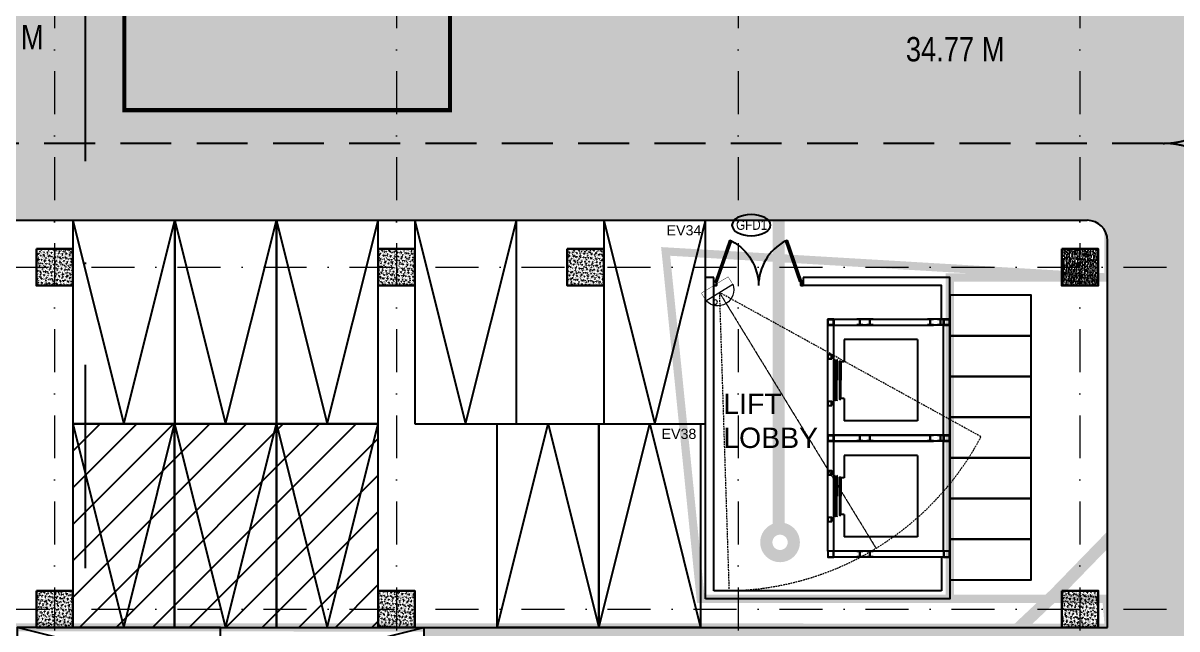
# Model space of a CAD drawing. Header units: millimetres. Extents: x 2509692 to 6766201, y 361130 to 898117.
# Drawn here: x 2576935 to 2605293, y 795106 to 809992 of the extents above; entities that cross this region are included whole.
import ezdxf
from ezdxf.enums import TextEntityAlignment as Align

# ---------------------------------------------------------------- set-up
doc = ezdxf.new("R2010")
doc.units = ezdxf.units.MM
doc.header["$LTSCALE"] = 100
for name, pattern in [('( Hidden )', [0.375, 0.25, -0.125]), ('01.MAIN DRAWING_NW$0$(X-REF)S12-200-HIDDEN', [0.375, 0.25, -0.125]), ('01.NW_MACHINES$0$DASHED', [0.75, 0.5, -0.25]), ('AUDIT_I_191030115539-19', [0]), ('CONTINOUS', [0]), ('DASHDOT', [1, 0.5, -0.25, 0, -0.25]), ('DD Cargo Road$0$X-DIAL-Phase 3A-Master Airfield Layout_South & ECT$0$DASHDOT2', [12.7, 6.35, -3.175, 0, -3.175]), ('HIDDEN', [0.375, 0.25, -0.125]), ('PAMIR A_GROUND FLOOR GRID$0$DGN Style 4', [21.138408, 10.562602, -5.281301, 0.013203, -5.281301])]:
    doc.linetypes.add(name, pattern=pattern)
doc.layers.get('0').update_dxf_attribs({"color": 8})
doc.layers.get('Defpoints').update_dxf_attribs({"color": 8})
for name, color, linetype in [('2 WHEELER PARKING', 8, 'AUDIT_I_191030115539-19'), ('4 WHEELER', 8, 'Continuous'), ('4 wheeler jockey', 8, 'Continuous'), ('4 WHEELER-RefEdit0', 8, 'Continuous'), ('A-DRIVEWAY ARROWS', 8, 'AUDIT_I_191030115539-19'), ('A_COLUMNS @8.4 x 8.4 MT. GRID', 8, 'Continuous'), ('A_DOORS', 8, 'Continuous'), ('A_EV', 8, 'AUDIT_I_191030115539-19'), ('A_GLASS EDGE', 8, 'Continuous'), ('A_STAIRCASE DIM', 8, 'Continuous'), ('A_TEXT', 8, 'Continuous'), ('A_Travel length', 8, 'Continuous'), ('A_wall', 8, 'Continuous'), ('CAR', 8, 'Continuous'), ('D-TEXT', 8, 'Continuous'), ('DRIVEWAY', 8, 'HIDDEN'), ('DW-NO', 8, 'Continuous'), ('ELE -0.18', 8, 'Continuous'), ('EV PARKING', 8, 'Continuous'), ('GLASS EDGE', 8, 'Continuous'), ('PAMIR A_GROUND FLOOR GRID$0$Columns 8.4 x 8.4 MT. GRID', 8, 'Continuous'), ('post', 8, 'Continuous'), ('SECTION LINES', 8, 'Continuous')]:
    doc.layers.add(name, color=color, linetype=linetype)
for name, color, linetype, lineweight in [('A-WALL', 8, 'Continuous', 30), ('AC-ZONING LINE', 8, 'Continuous', 15), ('CAMERA', 5, 'Continuous', 20), ('CAMERA RANGE', 2, '01.MAIN DRAWING_NW$0$(X-REF)S12-200-HIDDEN', 20), ('GLASS 1', 8, 'Continuous', 25), ('HACTH', 8, 'Continuous', 5), ('mark', 8, 'Continuous', 13), ('PAMIR A_GROUND FLOOR GRID$0$A_GRID 8.4 x 8.4 MT.', 8, 'PAMIR A_GROUND FLOOR GRID$0$DGN Style 4', 0)]:
    doc.layers.add(name, color=color, linetype=linetype, lineweight=lineweight)
doc.styles.add('300', font='GOTHIC.TTF', dxfattribs={"width": 0.8, "height": 600})
doc.styles.add('ARIAL', font='arial.ttf')
doc.styles.add('DIM_200', font='swissc.ttf', dxfattribs={"height": 400})
doc.styles.add('SIMPLEX', font='')
doc.styles.get('SIMPLEX').set_extended_font_data('Humanst521 BT')
pattern_1 = [(0, (-3035710.2255, -862793.3746), (0, 6.985), [5.08, -1.905]), (90, (-3035710.2255, -862793.3746), (-6.985, 4e-16), [5.08, -1.905])]

# ---------------------------------------------------------------- blocks, each defined once
blk = doc.blocks.new('ghkhgk')
at = {"layer": 'A-DRIVEWAY ARROWS', "linetype": '( Hidden )', "lineweight": -2, "ltscale": 50}
blk.add_line((3605453, 1755714), (3559463, 1755714), dxfattribs=at)
for centre, start, end in [((3605453, 1757714), 270, 0), ((3605453, 1753714), 0, 90)]:
    blk.add_arc(centre, 2000, start, end, dxfattribs=at)
blk = doc.blocks.new('qdfesw')
at = {"layer": '4 wheeler jockey', "linetype": 'ByBlock', "lineweight": -2, "ltscale": 0.5}
blk.add_lwpolyline([(2705606, 1306842), (2708106, 1306842), (2708106, 1311842), (2705606, 1311842)], close=True, dxfattribs=at)
blk.add_lwpolyline([(2705606, 1311842), (2706856, 1306842), (2708106, 1311842)], dxfattribs=at)
blk = doc.blocks.new('JOCKEY PARK')
at = {"layer": 'A_STAIRCASE DIM', "transparency": 33554687}
h = blk.add_hatch(dxfattribs=at)
h.set_pattern_fill('ANSI31', color=8, scale=200)
h.set_pattern_definition([(45, (1000500, -500), (-449.0128, 449.0128), [])])
h.paths.add_polyline_path([(3526745, 803042), (3531888, 803042), (3531888, 787065), (3526745, 787065)])
h.paths.add_polyline_path([(3526888, 786165), (3531888, 786165), (3531888, 776165), (3526888, 776165)])
h.paths.add_polyline_path([(3526888, 775165), (3531883, 775165), (3531883, 755865), (3526888, 755865)])
h.paths.add_polyline_path([(3526888, 741565), (3531888, 741565), (3531888, 730665), (3526888, 730665)])
h.paths.add_polyline_path([(3526888, 724765), (3531888, 724765), (3531888, 702965), (3526888, 702965)])
h.paths.add_polyline_path([(3526888, 697065), (3531888, 697065), (3531888, 692065), (3526888, 692065)])
h.paths.add_polyline_path([(3565488, 766765), (3570488, 766765), (3570488, 759265), (3565488, 759265)])
h.paths.add_polyline_path([(3594211, 766765), (3599211, 766765), (3599211, 759265), (3594211, 759265)])
h.paths.add_polyline_path([(3632688, 811365), (3637688, 811365), (3637688, 750865), (3632688, 750865)])
h.paths.add_polyline_path([(3603738, 707470), (3619638, 707470), (3619638, 702470), (3603738, 702470)])
h.paths.add_polyline_path([(3632688, 739065), (3637688, 739065), (3637688, 700465), (3632688, 700465)])
h.paths.add_polyline_path([(3578660, 799643), (3586160, 799643), (3586160, 794643), (3578660, 794643)])
h.paths.add_polyline_path([(3565260, 803043), (3570260, 803043), (3570260, 795543), (3565260, 795543)])
h.paths.add_polyline_path([(3615888, 820665), (3615888, 821075)])
h.paths.add_polyline_path([(3561860, 863093), (3577760, 863093), (3577760, 858093), (3561860, 858093)])
h.paths.add_polyline_path([(3589560, 863093), (3594560, 863093), (3594560, 858093), (3589560, 858093)])
h.paths.add_polyline_path([(3595460, 863093), (3602960, 863093), (3602960, 858093), (3595460, 858093)])
h.paths.add_polyline_path([(3620538, 863093), (3636438, 863093), (3636438, 858093), (3620538, 858093)])
at = {"layer": '4 wheeler jockey'}
for p in [(873054, -512198), (875554, -512198), (878054, -512198)]:
    blk.add_blockref('qdfesw', p, dxfattribs=at)
blk = doc.blocks.new('A$C7f0d5cc6')
at = {"layer": 'SECTION LINES', "linetype": 'DASHDOT', "ltscale": 100}
blk.add_line((58626, -194099), (58626, -3807), dxfattribs=at)
blk = doc.blocks.new('PAMIR A_GROUND FLOOR GRID')
at = {"layer": 'PAMIR A_GROUND FLOOR GRID$0$A_GRID 8.4 x 8.4 MT.'}
for p, q in [((2577710.2, 882793.4), (2577710.2, 680593.4)), ((2586110.2, 882793.4), (2586110.2, 680593.4)), ((2594510.2, 882793.4), (2594510.2, 680593.4)), ((2602910.2, 882793.4), (2602910.2, 680593.4)), ((2515201.8, 803993.4), (2648618.7, 803993.4)), ((2515201.8, 795593.4), (2648618.7, 795593.4))]:
    blk.add_line(p, q, dxfattribs=at)
blk = doc.blocks.new('A$C5d815a77')
at = {"layer": 'PAMIR A_GROUND FLOOR GRID$0$A_GRID 8.4 x 8.4 MT.'}
blk.add_blockref('PAMIR A_GROUND FLOOR GRID', (0, 0), dxfattribs=at)
blk = doc.blocks.new('PAMIR A_GROUND FLOOR GRID$0$gfhjd')
at = {"layer": 'PAMIR A_GROUND FLOOR GRID$0$Columns 8.4 x 8.4 MT. GRID', "transparency": 33554505}
h = blk.add_hatch(dxfattribs=at)
h.set_pattern_fill('AR-CONC', color=8, scale=0.5)
h.set_pattern_definition([(50, (2668641.195, 1117441.09), (91.092334, -7.969543), [9.525, -104.775]), (355, (2668641.2, 1117441.09), (-17.62171, 95.52842), [7.62, -83.82029]), (100.451445, (2668648.79, 1117440.43), (73.470624, 87.558876), [8.095004, -89.04512]), (46.1842, (2668641.2, 1117466.49), (135.53952, -21.02116), [14.2875, -157.1625]), (96.63556, (2668652.49, 1117464.74), (118.70207, 123.71306), [12.14251, -133.5678]), (351.18415, (2668641.2, 1117466.49), (118.70207, 123.71306), [11.42998, -125.72987]), (21, (2668653.895, 1117460.14), (75.807196, -51.1326), [9.525, -104.775]), (326, (2668653.9, 1117460.14), (30.901014, 92.09398), [7.62, -83.82]), (71.451445, (2668660.21, 1117455.88), (106.70821, 40.961384), [8.095004, -89.04497]), (37.5, (2668641.195, 1117441.09), (1.544302, 42.2775194), [0, -82.804, 0, -85.09, 0, -84.1375]), (7.5, (2668641.195, 1117441.09), (33.409831, 50.090287), [0, -48.514, 0, -80.899, 0, -32.0675]), (327.5, (2668612.874, 1117441.09), (67.795298, -2.864372), [0, -31.75, 0, -99.06, 0, -131.445]), (317.5, (2668600.174, 1117441.09), (74.06459, 12.713246), [0, -41.275, 0, -65.786, 0, -93.345])])
h.paths.add_polyline_path([(2555360, 1057637), (2556260, 1057637), (2556260, 1056737), (2555361, 1056737)])
at = {"layer": 'PAMIR A_GROUND FLOOR GRID$0$Columns 8.4 x 8.4 MT. GRID', "lineweight": 30}
blk.add_lwpolyline([(2555361, 1057637), (2556260, 1057637), (2556260, 1056737), (2555361, 1056737)], close=True, dxfattribs=at)
blk = doc.blocks.new('GF COLUMNS')
at = {"layer": 'A_COLUMNS @8.4 x 8.4 MT. GRID'}
blk.add_blockref('PAMIR A_GROUND FLOOR GRID$0$gfhjd', (34950, -253194), dxfattribs=at)
blk = doc.blocks.new('A$C8c9960d7')
at = {"layer": 'A_wall'}
blk.add_blockref('GF COLUMNS', (0, 0), dxfattribs=at)
at = {"layer": 'PAMIR A_GROUND FLOOR GRID$0$Columns 8.4 x 8.4 MT. GRID'}
for p in [(21900, -253194), (30300, -253194), (47100, -253194), (21900, -261594), (30300, -261594), (47100, -261594)]:
    blk.add_blockref('PAMIR A_GROUND FLOOR GRID$0$gfhjd', p, dxfattribs=at)
blk = doc.blocks.new('tube')
at = {"layer": 'HACTH', "linetype": 'CONTINOUS'}
h = blk.add_hatch(dxfattribs=at)
h.set_pattern_fill('ANGLE', color=256, style=0)
h.set_pattern_definition([(0, (0, 0), (0, 6.985), [5.08, -1.905]), (90, (0, 0), (-6.985, 4e-16), [5.08, -1.905])])
h.paths.add_polyline_path([(6939175, 826207), (6939313, 826207), (6939313, 826345), (6939175, 826345)], flags=16)
h.paths.add_polyline_path([(6939169, 826201), (6939319, 826201), (6939319, 826351), (6939169, 826351)])
at = {"layer": 'post'}
for points in [[(6939169, 826201), (6939319, 826201), (6939319, 826351), (6939169, 826351)], [(6939175, 826207), (6939313, 826207), (6939313, 826345), (6939175, 826345)]]:
    blk.add_lwpolyline(points, close=True, dxfattribs=at)
blk = doc.blocks.new('A$C3f98619f')
at = {"layer": 'Defpoints', "linetype": 'ByBlock'}
for p in [(50272, -33057), (50282, -33057), (50282, -33057), (50282, -33057), (50282, -33057), (50282, -33061), (51182, -33057), (51182, -33057), (51182, -33057), (51182, -33057), (51182, -33061), (51192, -33057), (51757, -33100)]:
    blk.add_point(p, dxfattribs=at)
at = {"layer": 'ELE -0.18'}
for p, q in [((49232, -33075), (49232, -35525)), ((49232, -33075), (49232, -35525)), ((52082, -32925), (49307, -32925)), ((52082, -33075), (49307, -33075)), ((49382, -33075), (49382, -35525)), ((52082, -35774), (52082, -33075)), ((52232, -35775), (52232, -32925)), ((49382, -33225), (49382, -35525)), ((52082, -35775), (49382, -35775)), ((52082, -35925), (49382, -35925))]:
    blk.add_line(p, q, dxfattribs=at)
at = {"layer": 'GLASS 1'}
for p, q in [((50730, -33112), (50232, -33112)), ((50232, -33152), (50730, -33152)), ((50730, -33112), (50730, -33152)), ((50732, -33134), (50732, -33111)), ((50732, -33134), (50732, -33111)), ((50733, -33112), (51232, -33112)), ((50733, -33112), (50733, -33152)), ((51232, -33152), (50733, -33152)), ((49732, -33330), (50282, -33330)), ((49732, -35130), (49732, -33330)), ((50267, -33250), (50282, -33250)), ((50282, -33330), (50282, -33250)), ((51182, -33330), (51182, -33250)), ((51197, -33250), (51182, -33250)), ((51182, -33330), (51732, -33330)), ((51732, -35130), (51732, -33330)), ((49732, -35130), (51732, -35130))]:
    blk.add_line(p, q, dxfattribs=at)
for points in [[(50265, -33245), (50731, -33245), (50731, -33213), (50265, -33213)], [(51199, -33245), (50733, -33245), (50733, -33213), (51199, -33213)]]:
    blk.add_lwpolyline(points, close=True, dxfattribs=at)
for centre, start, end in [((50232, -33117), 90, 180), ((50232, -33147), 180, 270), ((51232, -33117), 0, 90), ((51232, -33147), 270, 0)]:
    blk.add_arc(centre, 5, start, end, dxfattribs=at)
at = {"layer": 'post'}
for p, q in [((49232, -33790), (49232, -33640)), ((49242, -33640), (49232, -33640)), ((49242, -33712), (49242, -33640)), ((49372, -33712), (49242, -33712)), ((49242, -33790), (49242, -33719)), ((49372, -33719), (49242, -33719)), ((49372, -33712), (49372, -33640)), ((49382, -33640), (49372, -33640)), ((49372, -33790), (49372, -33719)), ((49382, -33790), (49382, -33640)), ((52082, -33790), (52082, -33640)), ((52092, -33640), (52082, -33640)), ((52092, -33712), (52092, -33640)), ((52222, -33712), (52092, -33712)), ((52092, -33790), (52092, -33719)), ((52222, -33719), (52092, -33719)), ((52222, -33712), (52222, -33640)), ((52232, -33640), (52222, -33640)), ((52222, -33790), (52222, -33719)), ((52232, -33790), (52232, -33640)), ((49242, -33790), (49232, -33790)), ((49232, -33890), (49232, -33790)), ((49232, -34040), (49232, -33890)), ((49242, -33890), (49232, -33890)), ((49242, -33962), (49242, -33890)), ((49372, -33962), (49242, -33962)), ((49242, -34040), (49242, -33969)), ((49372, -33969), (49242, -33969)), ((49372, -33790), (49382, -33790)), ((49372, -33962), (49372, -33890)), ((49382, -33890), (49372, -33890)), ((49372, -34040), (49372, -33969)), ((49382, -33890), (49382, -33790)), ((49382, -34040), (49382, -33890)), ((52092, -33790), (52082, -33790)), ((52082, -33890), (52082, -33790)), ((52082, -34040), (52082, -33890)), ((52092, -33890), (52082, -33890)), ((52092, -33962), (52092, -33890)), ((52222, -33962), (52092, -33962)), ((52092, -34040), (52092, -33969)), ((52222, -33969), (52092, -33969)), ((52222, -33790), (52232, -33790)), ((52222, -33962), (52222, -33890)), ((52232, -33890), (52222, -33890)), ((52222, -34040), (52222, -33969)), ((52232, -33890), (52232, -33790)), ((52232, -34040), (52232, -33890)), ((49242, -34040), (49232, -34040)), ((49372, -34040), (49382, -34040)), ((52092, -34040), (52082, -34040)), ((52222, -34040), (52232, -34040)), ((49232, -35525), (49232, -35375)), ((49242, -35375), (49232, -35375)), ((49232, -35525), (49232, -35425)), ((49242, -35447), (49242, -35375)), ((49372, -35447), (49242, -35447)), ((49372, -35447), (49372, -35375)), ((49382, -35375), (49372, -35375)), ((49382, -35525), (49382, -35375)), ((49382, -35525), (49382, -35425)), ((49232, -35525), (49242, -35525)), ((49232, -35625), (49232, -35525)), ((49232, -35775), (49232, -35625)), ((49242, -35625), (49232, -35625)), ((49242, -35625), (49232, -35625)), ((49242, -35525), (49242, -35454)), ((49372, -35454), (49242, -35454)), ((49242, -35697), (49242, -35625)), ((49372, -35697), (49242, -35697)), ((49242, -35775), (49242, -35704)), ((49372, -35704), (49242, -35704)), ((49372, -35525), (49372, -35454)), ((49372, -35525), (49382, -35525)), ((49372, -35697), (49372, -35625)), ((49382, -35625), (49372, -35625)), ((49372, -35625), (49382, -35625)), ((49372, -35775), (49372, -35704)), ((49382, -35625), (49382, -35525)), ((49382, -35775), (49382, -35625)), ((49242, -35775), (49232, -35775)), ((49372, -35775), (49382, -35775))]:
    blk.add_line(p, q, dxfattribs=at)
at = {"layer": 'GLASS 1', "xscale": -1}
blk.add_blockref('tube', (6988551, -859276), dxfattribs=at)
at = {"layer": 'GLASS 1', "extrusion": (0, 0, -1), "xscale": -1, "zscale": -1}
blk.add_blockref('tube', (6889937, -859276), dxfattribs=at)
at = {"layer": 'mark', "linetype": 'CONTINOUS', "xscale": -0.6666666666655394, "yscale": 0.6666666666655394, "zscale": 0.6666666666655394}
for p in [(4676319, -583826), (4677469, -583826)]:
    blk.add_blockref('tube', p, dxfattribs=at)
at = {"layer": 'mark', "linetype": 'CONTINOUS', "xscale": -1}
for p in [(6991400, -859276), (6988551, -862126), (6991400, -862126)]:
    blk.add_blockref('tube', p, dxfattribs=at)
at = {"layer": 'mark', "linetype": 'CONTINOUS', "extrusion": (0, 0, -1), "xscale": -1, "zscale": -1}
blk.add_blockref('tube', (6889937, -862126), dxfattribs=at)
blk = doc.blocks.new('A$C3b6849e9')
at = {"layer": 'A-WALL', "xscale": -1, "rotation": 90}
for p in [(31775, -10843), (31775, -13693)]:
    blk.add_blockref('A$C3f98619f', p, dxfattribs=at)
blk = doc.blocks.new('TAG_200')
at = {"layer": 'D-TEXT'}
blk.add_ellipse((-45, 350), major_axis=(-756, 0), ratio=0.550599, dxfattribs=at)
at = {"layer": 'D-TEXT', "style": 'DIM_200'}
blk.add_attdef('DW', text='', height=400, dxfattribs=at).set_placement((433, 366), align=Align.MIDDLE_CENTER)
blk = doc.blocks.new('fghjfghd')
at = {"layer": 'A_DOORS', "linetype": 'ByBlock', "ltscale": 0.03, "elevation": 0}
for points in [[(197276, 213393), (197276, 213280), (197327, 213280), (197327, 213317), (197339, 213317), (197339, 213393), (197276, 213393), (197339, 213393), (197339, 213317), (197327, 213317), (197327, 213280), (197362, 213292), (197709, 212298), (197674, 212286), (197327, 213280), (197674, 212286), (197718, 212302, 0.277757), (198376, 213393, -0.027092)], [(199476, 213393), (199476, 213280), (199426, 213280), (199426, 213317), (199413, 213317), (199413, 213393), (199476, 213393), (199413, 213393), (199413, 213317), (199426, 213317), (199426, 213280), (199390, 213292), (199043, 212298), (199079, 212286), (199426, 213280), (199079, 212286), (199034, 212302, -0.277757), (198376, 213393, 0.027092)]]:
    blk.add_lwpolyline(points, format="xyb", dxfattribs=at)
blk = doc.blocks.new('A$Cf8417816')
at = {"layer": 'A_GLASS EDGE'}
for p, q in [((-9200, -8150), (-9200, -253)), ((-9000, -7950), (-9000, -253)), ((-3400, -7125), (-3400, -7950)), ((-3400, -7950), (-9000, -7950))]:
    blk.add_line(p, q, dxfattribs=at)
for points in [[(-9000, -253), (-9200, -253)], [(-3200, -1275), (-3200, -253), (-6800, -253)], [(-3400, -1275), (-3400, -453), (-6800, -453)], [(-3200, -7125), (-3200, -8150), (-9200, -8150)]]:
    blk.add_lwpolyline(points, dxfattribs=at)
at = {"layer": 'A_STAIRCASE DIM'}
blk.add_line((-6800, -253), (-6800, -453), dxfattribs=at)
at = {"layer": 'A_DOORS', "xscale": -1, "rotation": 180}
blk.add_blockref('fghjfghd', (-206276, 212940, 0), dxfattribs=at)
at = {"layer": 'A_wall'}
blk.add_blockref('A$C3b6849e9', (-70900, 58800), dxfattribs=at)
at = {"layer": 'DW-NO'}
ref = blk.add_blockref('TAG_200', (-8109, 815), dxfattribs=dict(at, xscale=-0.625, yscale=0.625, zscale=0.625))
ref.add_attrib('DW', 'GFD1', dxfattribs={"layer": 'D-TEXT', "height": 250, "style": 'DIM_200'}).set_placement((-8070, 1043), align=Align.MIDDLE_CENTER)
at = {"layer": 'A_TEXT', "insert": (-2218, -3108), "char_height": 500, "attachment_point": 3, "style": 'ARIAL'}
blk.add_mtext_dynamic_manual_height_columns('\\pxql;LIFT\\PLOBBY', width=6548.18, gutter_width=0, heights=[2599], dxfattribs=at)
blk = doc.blocks.new('CAR PARKING 2500X5000')
at = {"layer": '4 WHEELER-RefEdit0', "linetype": 'ByBlock', "lineweight": -2, "ltscale": 0.5}
blk.add_lwpolyline([(-2500, 0), (0, 0), (0, -5000), (-2500, -5000)], close=True, dxfattribs=at)
blk.add_lwpolyline([(-2500, -5000), (-1250, 0), (0, -5000)], dxfattribs=at)
blk = doc.blocks.new('2 WHEELER 1')
at = {"layer": '2 WHEELER PARKING', "linetype": 'ByBlock', "lineweight": -2, "ltscale": 0.5}
blk.add_lwpolyline([(-2000, 0), (0, 0), (0, -1000), (-2000, -1000)], close=True, dxfattribs=at)
blk = doc.blocks.new('SEG')
at = {"layer": 'DRIVEWAY', "linetype": 'Continuous'}
for p, q in [((3060260, 805145), (3103088, 805145)), ((3103588, 795143), (3103588, 804645)), ((3086788, 795143), (3086788, 767343)), ((3086788, 795143), (3103588, 795143))]:
    blk.add_line(p, q, dxfattribs=at)
blk.add_arc((3103088, 804645), 500, 0, 90, dxfattribs=at)
blk = doc.blocks.new('A$C29A2079D')
at = {"layer": 'HACTH', "true_color": 0xf7f2ee, "transparency": 33554602}
h = blk.add_hatch(dxfattribs=at)
h.set_pattern_fill('ANGLE')
h.set_pattern_definition(pattern_1)
edge = h.paths.add_edge_path()
edge.add_line((74678, -8850), (75151, -8850))
edge.add_line((75151, -8850), (75151, 5800))
edge.add_line((75151, 5800), (101366, 5800))
edge.add_arc((101366, 6300), 500, 270, 360)
edge.add_line((101866, 6300), (101866, 11000))
edge.add_arc((101366, 11000), 500, 0, 90)
edge.add_line((101366, 11500), (17750, 11500))
edge.add_arc((17750, 11000), 500, 90, 180)
edge.add_line((17250, 11000), (17250, -8850))
edge.add_line((17250, -8850), (14228, -8850))
edge.add_arc((14228, -9350), 500, 89.9998, 180)
edge.add_line((13728, -9350), (13728, -15850))
edge.add_arc((14228, -15850), 500, 180, 270)
edge.add_line((14228, -16350), (17478, -16350))
edge.add_line((17478, -16350), (17478, -50929))
edge.add_line((17478, -50929), (7978, -50929))
edge.add_arc((7978, -50429), 500, 180, 270, ccw=False)
edge.add_line((7478, -50429), (7478, -42325))
edge.add_arc((6978, -42325), 500, 0, 90.0003)
edge.add_line((6978, -41825), (3586, -41825))
edge.add_arc((3586, -42325), 500, 90.0003, 180.0017)
edge.add_line((3086, -42325), (3086, -59251))
edge.add_line((3086, -59251), (1175, -59251))
edge.add_arc((1175, -59751), 500, 90.0125, 179.9888)
edge.add_line((675, -59751), (667, -103029))
edge.add_spline(control_points=[(667, -103029), (702, -103334), (770, -103917), (1633, -104788), (2901, -104986), (3058, -105753), (3088, -105901)], knot_values=[0, 0, 0, 0, 894.923904, 1708.274926, 3539.028112, 3976.033279, 3976.033279, 3976.033279, 3976.033279], degree=3, periodic=0)
edge.add_line((3088, -105901), (3084, -120205))
edge.add_spline(control_points=[(3084, -119850), (3085, -120025), (3090, -120889), (1674, -121331), (753, -122299), (701, -122943), (677, -123229)], knot_values=[0, 0, 0, 0, 503.03039, 2487.793322, 3539.319114, 4374.600504, 4374.600504, 4374.600504, 4374.600504], degree=3, periodic=0)
edge.add_line((677, -123229), (677, -170200))
edge.add_arc((1177, -170200), 500, 180, 270)
edge.add_line((1177, -170700), (7478, -170700))
edge.add_line((7478, -170700), (90978, -170700))
edge.add_arc((90978, -170200), 500, 270, 360.0004)
edge.add_line((91478, -170200), (91477, -121044))
edge.add_line((91477, -121044), (84677, -121044))
edge.add_line((84677, -121044), (84677, -137450))
edge.add_line((84677, -137450), (74678, -137450))
edge.add_line((74678, -137450), (74678, -111850))
edge.add_arc((75178, -111850), 500, 90, 180, ccw=False)
edge.add_line((75178, -111350), (91478, -111350))
edge.add_line((91478, -111350), (91477, -50850))
edge.add_line((91477, -50850), (75178, -50850))
edge.add_arc((75178, -50350), 500, 180, 270, ccw=False)
edge.add_line((74678, -50350), (74678, -8850))
h.paths.add_polyline_path([(24751, -22800, -0.414213), (25251, -22300), (67150, -22300, -0.414214), (67650, -22800), (67650, -50850), (24751, -50850)], flags=16)
h.paths.add_polyline_path([(16978, -58350, -0.414214), (17478, -58850), (17478, -103350, -0.414213), (16978, -103850), (7978, -103850, -0.414214), (7478, -103350), (7478, -58850, -0.414214), (7978, -58350)], flags=16)
h.paths.add_polyline_path([(24550, -57648), (67378, -57648, -0.414214), (67878, -58148), (67878, -67650), (51077, -67650), (51077, -95450), (41077, -95450), (41077, -67650), (24050, -67650), (24050, -58148, -0.414213)], flags=16)
h.paths.add_polyline_path([(24278, -75150), (34278, -75150), (34278, -100850), (57877, -100850), (57877, -75150), (67878, -75150), (67878, -103850, -0.414214), (65878, -105850), (26278, -105850, -0.414214), (24278, -103850)], flags=16)
h.paths.add_polyline_path([(24751, -17250), (24751, -16350), (25178, -16350), (25178, -8850), (24751, -8850), (24751, 5800), (67650, 5800), (67650, -17250)], flags=16)
h.paths.add_polyline_path([(74677, -58850, -0.414214), (75177, -58350), (84677, -58350), (84678, -103850), (75177, -103850, -0.414214), (74677, -103350)], flags=16)
h.paths.add_polyline_path([(17477, -111850), (17477, -164729, -0.414214), (16977, -165229), (7977, -165229, -0.414214), (7477, -164729), (7477, -111350), (16977, -111350, -0.414214)], flags=16)
h.paths.add_polyline_path([(67878, -111350), (67878, -119829), (67650, -119829), (67650, -139400, -0.414214), (67150, -139900), (25251, -139900, -0.414214), (24751, -139400), (24751, -111350)], flags=16)
h.paths.add_polyline_path([(84450, -144950), (84450, -164323, -0.414213), (83950, -164823), (67528, -164823), (67528, -164550), (41474, -164550), (41474, -164979), (24627, -164979), (24628, -153350), (25178, -153350), (25178, -145850), (24751, -145850), (24751, -144950)], flags=16)
at = {"layer": 'DRIVEWAY'}
blk.add_blockref('SEG', (-3035711, -862793), dxfattribs=at)
blk = doc.blocks.new('car 2500x500')
at = {"layer": 'CAR', "color": 0, "ltscale": 0.5}
blk.add_lwpolyline([(0, 0), (2500, 0), (2500, 5000), (0, 5000)], close=True, dxfattribs=at)
blk.add_lwpolyline([(0, 5000), (1250, 0), (2500, 5000)], dxfattribs=at)
blk = doc.blocks.new('A$C327A4368')
at = {"layer": 'CAR', "color": 156, "true_color": 0x003b75}
for p in [(34050, 12950), (36550, 12950), (39050, 12950), (42450, 12950), (47100, 12950)]:
    blk.add_blockref('car 2500x500', p, dxfattribs=at)
at = {"layer": 'CAR', "color": 156, "true_color": 0x003b75, "xscale": -1, "rotation": 180}
for p in [(44477, 12950), (46977, 12950)]:
    blk.add_blockref('car 2500x500', p, dxfattribs=at)
at = {"layer": 'A_EV', "ltscale": 0.5, "char_height": 250, "width": 2734, "attachment_point": 1, "style": 'SIMPLEX'}
for s, insert in [('{\\fArial|b0|i0|c0|p34;EV34}', (48641, 17832)), ('{\\fArial|b0|i0|c0|p34;EV38}', (48517, 12830))]:
    blk.add_mtext(s, dxfattribs=dict(at, insert=insert))
blk = doc.blocks.new('A$C72A00BA6')
at = {"layer": 'HACTH', "true_color": 0xf7f2ee, "transparency": 33554602}
h = blk.add_hatch(dxfattribs=at)
h.set_pattern_fill('ANGLE')
h.set_pattern_definition(pattern_1)
edge = h.paths.add_edge_path()
edge.add_line((74678, -8850), (75151, -8850))
edge.add_line((75151, -8850), (75151, 5800))
edge.add_line((75151, 5800), (101366, 5800))
edge.add_arc((101366, 6300), 500, 270, 360)
edge.add_line((101866, 6300), (101866, 11000))
edge.add_arc((101366, 11000), 500, 0, 90)
edge.add_line((101366, 11500), (17750, 11500))
edge.add_arc((17750, 11000), 500, 90, 180)
edge.add_line((17250, 11000), (17250, -8850))
edge.add_line((17250, -8850), (14228, -8850))
edge.add_arc((14228, -9350), 500, 89.9998, 180)
edge.add_line((13728, -9350), (13728, -15850))
edge.add_arc((14228, -15850), 500, 180, 270)
edge.add_line((14228, -16350), (17478, -16350))
edge.add_line((17478, -16350), (17478, -50929))
edge.add_line((17478, -50929), (7978, -50929))
edge.add_arc((7978, -50429), 500, 180, 270, ccw=False)
edge.add_line((7478, -50429), (7478, -42325))
edge.add_arc((6978, -42325), 500, 0, 90.0003)
edge.add_line((6978, -41825), (3586, -41825))
edge.add_arc((3586, -42325), 500, 90.0003, 180.0017)
edge.add_line((3086, -42325), (3086, -59251))
edge.add_line((3086, -59251), (1175, -59251))
edge.add_arc((1175, -59751), 500, 90.0125, 179.9888)
edge.add_line((675, -59751), (667, -103029))
edge.add_spline(control_points=[(667, -103029), (702, -103334), (770, -103917), (1633, -104788), (2901, -104986), (3058, -105753), (3088, -105901)], knot_values=[0, 0, 0, 0, 894.923904, 1708.274926, 3539.028112, 3976.033279, 3976.033279, 3976.033279, 3976.033279], degree=3, periodic=0)
edge.add_line((3088, -105901), (3084, -120205))
edge.add_spline(control_points=[(3084, -119850), (3085, -120025), (3090, -120889), (1674, -121331), (753, -122299), (701, -122943), (677, -123229)], knot_values=[0, 0, 0, 0, 503.03039, 2487.793322, 3539.319114, 4374.600504, 4374.600504, 4374.600504, 4374.600504], degree=3, periodic=0)
edge.add_line((677, -123229), (677, -170200))
edge.add_arc((1177, -170200), 500, 180, 270)
edge.add_line((1177, -170700), (7478, -170700))
edge.add_line((7478, -170700), (90978, -170700))
edge.add_arc((90978, -170200), 500, 270, 360.0004)
edge.add_line((91478, -170200), (91477, -121044))
edge.add_line((91477, -121044), (84677, -121044))
edge.add_line((84677, -121044), (84677, -137450))
edge.add_line((84677, -137450), (74678, -137450))
edge.add_line((74678, -137450), (74678, -111850))
edge.add_arc((75178, -111850), 500, 90, 180, ccw=False)
edge.add_line((75178, -111350), (91478, -111350))
edge.add_line((91478, -111350), (91477, -50850))
edge.add_line((91477, -50850), (75178, -50850))
edge.add_arc((75178, -50350), 500, 180, 270, ccw=False)
edge.add_line((74678, -50350), (74678, -8850))
h.paths.add_polyline_path([(24751, -22800, -0.414213), (25251, -22300), (67150, -22300, -0.414214), (67650, -22800), (67650, -50850), (24751, -50850)], flags=16)
h.paths.add_polyline_path([(16978, -58350, -0.414214), (17478, -58850), (17478, -103350, -0.414213), (16978, -103850), (7978, -103850, -0.414214), (7478, -103350), (7478, -58850, -0.414214), (7978, -58350)], flags=16)
h.paths.add_polyline_path([(24550, -57648), (67378, -57648, -0.414214), (67878, -58148), (67878, -67650), (51077, -67650), (51077, -95450), (41077, -95450), (41077, -67650), (24050, -67650), (24050, -58148, -0.414213)], flags=16)
h.paths.add_polyline_path([(24278, -75150), (34278, -75150), (34278, -100850), (57877, -100850), (57877, -75150), (67878, -75150), (67878, -103850, -0.414214), (65878, -105850), (26278, -105850, -0.414214), (24278, -103850)], flags=16)
h.paths.add_polyline_path([(24751, -17250), (24751, -16350), (25178, -16350), (25178, -8850), (24751, -8850), (24751, 5800), (67650, 5800), (67650, -17250)], flags=16)
h.paths.add_polyline_path([(74677, -58850, -0.414214), (75177, -58350), (84677, -58350), (84678, -103850), (75177, -103850, -0.414214), (74677, -103350)], flags=16)
h.paths.add_polyline_path([(17477, -111850), (17477, -164729, -0.414214), (16977, -165229), (7977, -165229, -0.414214), (7477, -164729), (7477, -111350), (16977, -111350, -0.414214)], flags=16)
h.paths.add_polyline_path([(67878, -111350), (67878, -119829), (67650, -119829), (67650, -139400, -0.414214), (67150, -139900), (25251, -139900, -0.414214), (24751, -139400), (24751, -111350)], flags=16)
h.paths.add_polyline_path([(84450, -144950), (84450, -164323, -0.414213), (83950, -164823), (67528, -164823), (67528, -164550), (41474, -164550), (41474, -164979), (24627, -164979), (24628, -153350), (25178, -153350), (25178, -145850), (24751, -145850), (24751, -144950)], flags=16)
at = {"layer": 'DRIVEWAY'}
blk.add_blockref('SEG', (-3035711, -862793), dxfattribs=at)
blk = doc.blocks.new('dome')
at = {"layer": 'CAMERA'}
blk.add_line((1286, 2299), (1286, -2299), dxfattribs=at)
blk.add_line((1286, 2299), (1286, -2299), dxfattribs=at)
at = {"layer": 'CAMERA', "const_width": 61.2}
blk.add_lwpolyline([(0, 2299), (1286, 2299), (1286, -2299), (0, -2299)], close=True, dxfattribs=at)
blk.add_lwpolyline([(0, 2299), (1286, 2299), (1286, -2299), (0, -2299)], close=True, dxfattribs=at)
at = {"layer": 'CAMERA', "ltscale": 100, "const_width": 61.2}
blk.add_lwpolyline([(1286, 2299, -0.8268059), (1286, -2299)], format="xyb", dxfattribs=at)
at = {"layer": 'CAMERA'}
blk.add_circle((2174, 1239), 308, dxfattribs=at)
blk.add_circle((2174, 1239), 308, dxfattribs=at)
blk.add_arc((846, 0), 2341, 280.83171, 79.16829, dxfattribs=at)
blk.add_arc((846, 0), 2341, 280.83171, 79.16829, dxfattribs=at)
at = {"layer": 'CAMERA RANGE'}
blk.add_line((1281, -3), (45184, -3), dxfattribs=at)
at = {"layer": 'CAMERA RANGE', "linetype": '01.NW_MACHINES$0$DASHED', "ltscale": 5}
blk.add_lwpolyline([(1281, -3), (39261, 21604, -0.274115), (39261, -21610)], format="xyb", close=True, dxfattribs=at)

msp = doc.modelspace()

# ---------------------------------------------------------------- hatches: boundary and pattern name
at = {"transparency": 33554687}
h = msp.add_hatch(color=9, dxfattribs=at)
h.dxf.hatch_style = 1
h.paths.add_polyline_path([(2526244.6246, 874293.3746), (2637575.8264, 874293.3746), (2637575.8264, 692093.3746), (2526244.6246, 692093.3746)], flags=16)
h.paths.add_polyline_path([(2525844.6246, 874693.3746), (2637975.8264, 874693.3746), (2637975.8264, 691693.3746), (2525844.6246, 691693.3746)])

# ---------------------------------------------------------------- linework, layer by layer
at = {"layer": 'A_Travel length', "linetype": 'DD Cargo Road$0$X-DIAL-Phase 3A-Master Airfield Layout_South & ECT$0$DASHDOT2', "const_width": 300}
for points in [[(2595505.0208, 797511.1408), (2595505.0208, 810198.4734), (2604340.4893, 810198.4734), (2604340.4893, 822595.6835), (2603480.81, 822595.6835)], [(2602632.2567, 822061.3887), (2604781.574, 822061.3887), (2604781.574, 779717.3708)], [(2620605.3377, 811857.4834), (2610544.9304, 804443.3789), (2602289.5491, 795954.6073), (2593763.1782, 787938.1957), (2589898.3881, 780391.5921)]]:
    msp.add_lwpolyline(points, dxfattribs=at)
msp.add_lwpolyline([(2595201.4568, 797232.8528, 1), (2595876.4568, 797232.8528, 1)], format="xyb", close=True, dxfattribs=at)
at = {"layer": 'AC-ZONING LINE', "color": 4, "const_width": 200}
msp.add_lwpolyline([(2576111.474, 825693.6764), (2578110.1251, 825693.9139), (2578110.5938, 825694.3785), (2578110.6462, 821243.084), (2594975.5363, 821243.6685), (2594975.5327, 821192.996), (2603609.9556, 821187.3162), (2603606.1474, 803740.3421), (2592727.305, 804381.4206), (2593588.4427, 795843.3795), (2603560.2948, 795843.3795), (2603619.3286, 795132.7375), (2586551.5417, 795144.8415), (2586551.5417, 795144.8415), (2564989.3514, 795144.8415)], dxfattribs=at)
at = {"layer": 'AC-ZONING LINE', "const_width": 200}
msp.add_lwpolyline([(2603568.3733, 764760.4503), (2603619.3286, 795132.7375), (2588890.0597, 795144.8133), (2586551.5417, 795141.9207), (2586551.5417, 795141.9207), (2564989.3514, 795144.8415), (2564998.3849, 803471.4652), (2543388.3183, 803466.0267), (2543388.3183, 820045.1797), (2539122.0909, 820039.7412), (2539122.0909, 803460.5881), (2526255.1279, 803447.7843), (2526149.6685, 759844.3758), (2543188.1729, 759803.9357), (2543188.4636, 764725.5066)], close=True, dxfattribs=at)
at = {"layer": 'AC-ZONING LINE', "color": 1, "const_width": 200}
msp.add_lwpolyline([(2622974.8583, 811878.1175), (2603650.1591, 811878.1175), (2603623.2862, 803740.3423), (2599710.4102, 803740.3016), (2599710.4095, 795843.3795), (2603609.9882, 795843.3795), (2603504.535, 764776.7318), (2590281.5805, 764736.0061), (2590373.7356, 742165.9818), (2594403.2779, 742018.1543), (2602757.5654, 742018.2375), (2602702.6197, 742582.03), (2610388.3183, 742604.7225)], dxfattribs=at)
at = {"layer": 'AC-ZONING LINE', "color": 4, "const_width": 100}
msp.add_lwpolyline([(2579422.9814, 811494.8105), (2587428.9729, 811494.8105), (2587428.9729, 807852.4853), (2579422.9814, 807852.4853)], close=True, dxfattribs=at)

# ---------------------------------------------------------------- block references
for name, p in [('A$C5d815a77', (0, 0)), ('A$C7f0d5cc6', (2519844.6246, 880693.3746)), ('A$C8c9960d7', (0, 0)), ('A$Cf8417816', (2602910.2253, 803993.3745))]:
    msp.add_blockref(name, p)
at = {"layer": '2 WHEELER PARKING', "color": 8, "linetype": 'ByBlock', "lineweight": -2, "xscale": -1, "rotation": 180}
for p in [(2601710.4095, 802309.6493), (2601710.4095, 801309.6493), (2601710.4095, 800309.6493), (2601710.4095, 799309.6493), (2601710.4095, 798309.6493), (2601710.4095, 797309.6493), (2601710.4095, 796309.6493)]:
    msp.add_blockref('2 WHEELER 1', p, dxfattribs=at)
at = {"layer": '4 WHEELER', "color": 8, "linetype": 'ByBlock', "lineweight": -2, "xscale": -1, "rotation": 270}
msp.add_blockref('CAR PARKING 2500X5000', (2581787.9457, 795143.3745), dxfattribs=at)
at = {"layer": '4 WHEELER', "color": 8, "linetype": 'ByBlock', "lineweight": -2, "rotation": 90.00000000000001}
msp.add_blockref('CAR PARKING 2500X5000', (2581787.9457, 795143.3745), dxfattribs=at)
at = {"layer": 'A-DRIVEWAY ARROWS'}
msp.add_blockref('ghkhgk', (-1000500, -948677.0998), dxfattribs=at)
at = {"layer": 'A-WALL'}
msp.add_blockref('JOCKEY PARK', (-1000500, 500), dxfattribs=at)
at = {"layer": 'CAMERA', "xscale": -0.168, "yscale": 0.168, "zscale": 0.168, "rotation": 121.4879471225257}
msp.add_blockref('dome', (2593934.6528, 803557.2343), dxfattribs=at)
at = {"layer": 'DRIVEWAY', "color": 2}
msp.add_blockref('A$C29A2079D', (2535710.5981, 862793.3762), dxfattribs=at)
at = {"layer": 'EV PARKING'}
msp.add_blockref('A$C327A4368', (2544110.5981, 787193.3763), dxfattribs=at)
at = {"layer": 'GLASS EDGE'}
msp.add_blockref('A$C72A00BA6', (2535710.5981, 862793.3762), dxfattribs=at)

# ---------------------------------------------------------------- texts
at = {"layer": 'A_Travel length', "color": 1, "linetype": 'Continuous', "ltscale": 0.5, "true_color": 0xff0f0f, "char_height": 600, "width": 3946.271793, "attachment_point": 1, "style": '300'}
for s, insert in [('{\\fArial|b0|i0|c0|p34;43.81 M}', (2575017.6599, 809945.0889)), ('{\\fArial|b0|i0|c0|p34;34.77 M}', (2598632.4286, 809650.0096))]:
    msp.add_mtext(s, dxfattribs=dict(at, insert=insert))

doc.saveas('drawing.dxf')
